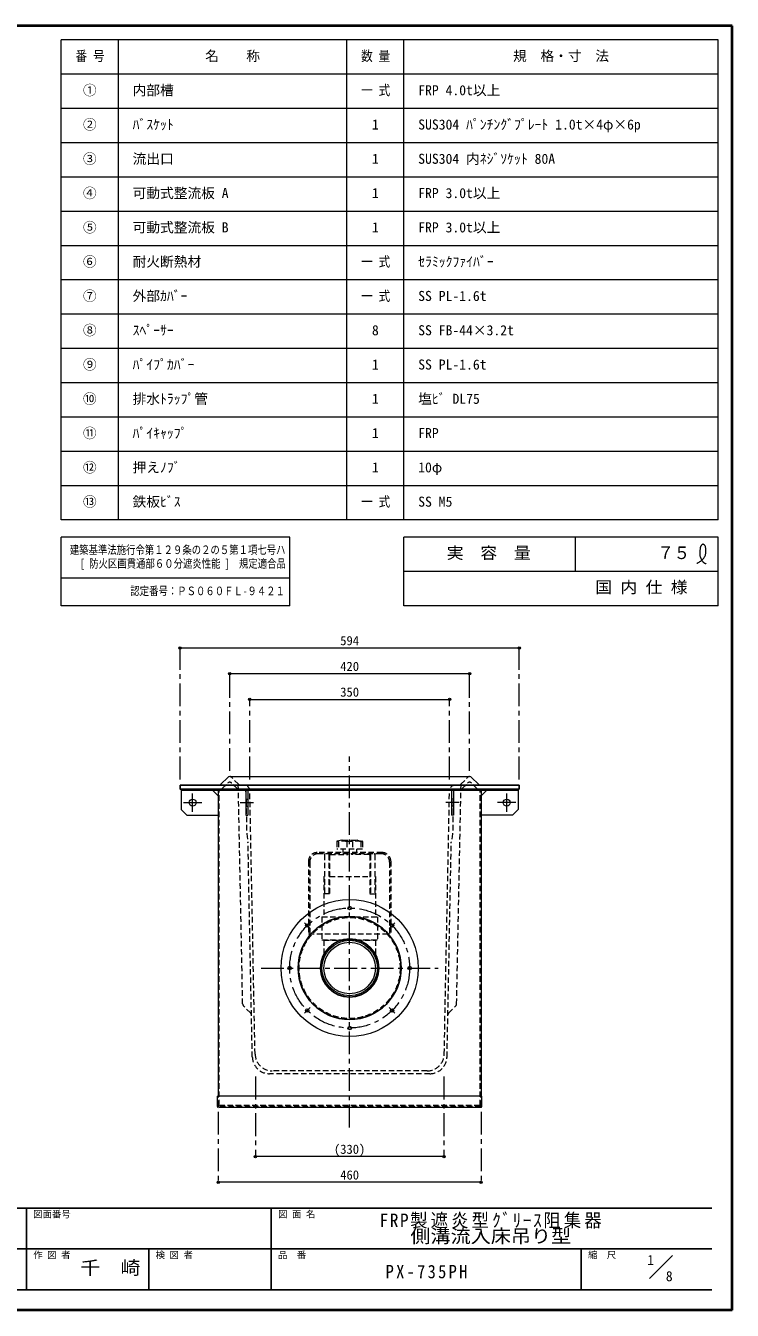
# Model space of a CAD drawing. Units: millimetres at full size, sheet at 1:8. Extents: x -1698 to 1542, y -1117 to 1131.
# Drawn here: x 304 to 1542, y -1117 to 1131 of the extents above; entities that cross this region are included whole.
import ezdxf
from ezdxf.enums import TextEntityAlignment as Align

# ---------------------------------------------------------------- set-up
doc = ezdxf.new("R2010")
doc.units = ezdxf.units.MM
doc.header["$LTSCALE"] = 8
doc.header["$PDMODE"] = 32
doc.header["$PDSIZE"] = 4
doc.linetypes.add('CHAIN1', pattern=[8, 5, -1, 1, -1])
doc.linetypes.add('DASHED1', pattern=[1.8, 1.2, -0.6])
doc.layers.add('0-0_ﾚｲﾔ1', color=4, linetype='Continuous', lineweight=9)
doc.styles.add('ＭＳ ゴシック', font='')
doc.styles.get('ＭＳ ゴシック').set_extended_font_data('MS Gothic')

msp = doc.modelspace()

# ---------------------------------------------------------------- linework, layer by layer
at = {"layer": '0-0_ﾚｲﾔ1', "color": 1, "lineweight": 40}
for p, q in [((1541.589, 1131.305), (-1698.411, 1131.305)), ((1541.589, -1116.695), (1541.589, 1131.305)), ((1541.589, -1116.695), (-1698.411, -1116.695))]:
    msp.add_line(p, q, dxfattribs=at)
at = {"layer": '0-0_ﾚｲﾔ1', "color": 3, "lineweight": 18}
for p, q in [((1516.589, 1106.305), (366.589, 1106.305)), ((366.589, 266.305), (366.589, 1106.305)), ((466.589, 266.305), (466.589, 1106.305)), ((866.589, 266.305), (866.589, 1106.305)), ((966.589, 266.305), (966.589, 1106.305)), ((1516.589, 266.305), (1516.589, 1106.305)), ((1516.589, 1046.305), (366.589, 1046.305)), ((1516.589, 986.305), (366.589, 986.305)), ((1516.589, 926.305), (366.589, 926.305)), ((1516.589, 866.305), (366.589, 866.305)), ((1516.589, 806.305), (366.589, 806.305)), ((1516.589, 746.305), (366.589, 746.305)), ((1516.589, 686.305), (366.589, 686.305)), ((1516.589, 626.305), (366.589, 626.305)), ((1516.589, 566.305), (366.589, 566.305)), ((1516.589, 506.305), (366.589, 506.305)), ((1516.589, 446.305), (366.589, 446.305)), ((1516.589, 386.305), (366.589, 386.305)), ((1516.589, 326.305), (366.589, 326.305)), ((1516.589, 266.305), (366.589, 266.305)), ((366.589, 116.305), (366.589, 236.305)), ((966.589, 116.305), (966.589, 236.305)), ((1516.589, 236.305), (966.589, 236.305)), ((1266.589, 236.305), (1266.589, 176.305)), ((1516.589, 116.305), (1516.589, 236.305)), ((766.589, 164.305), (366.589, 164.305)), ((1516.589, 176.305), (966.589, 176.305)), ((766.589, 116.305), (366.589, 116.305)), ((1516.589, 116.305), (966.589, 116.305))]:
    msp.add_line(p, q, dxfattribs=at)
at = {"layer": '0-0_ﾚｲﾔ1'}
for p, q in [((574.589, 42.305), (1168.589, 42.305)), ((1081.589, -2.695), (661.589, -2.695)), ((696.589, -47.695), (1046.589, -47.695)), ((576.589, -206.295), (576.589, -240.295)), ((641.589, -216.295), (631.589, -206.295)), ((1101.589, -216.295), (1111.589, -206.295)), ((1166.589, -206.295), (1166.589, -240.295)), ((1036.589, -847.695), (706.589, -847.695)), ((1101.589, -892.695), (641.589, -892.695))]:
    msp.add_line(p, q, dxfattribs=at)
at = {"layer": '0-0_ﾚｲﾔ1', "linetype": 'CHAIN1'}
for p, q in [((574.589, -187.695), (574.589, 42.305)), ((1168.589, -187.695), (1168.589, 42.305)), ((661.589, -172.695), (661.589, -2.695)), ((1081.589, -172.695), (1081.589, -2.695)), ((696.589, -187.695), (696.589, -47.695)), ((1046.589, -187.695), (1046.589, -47.695)), ((871.589, -796.695), (871.589, -147.695)), ((596.589, -244.295), (596.589, -212.295)), ((1146.589, -244.295), (1146.589, -212.295)), ((580.589, -228.295), (612.589, -228.295)), ((679.989, -228.295), (703.189, -228.295)), ((1063.189, -228.295), (1039.989, -228.295)), ((1162.589, -228.295), (1130.589, -228.295)), ((792.394, -438.499), (802.293, -448.399)), ((940.886, -448.399), (950.785, -438.499)), ((716.589, -517.695), (1026.589, -517.695)), ((802.293, -586.992), (792.394, -596.891)), ((940.886, -586.992), (950.785, -596.891)), ((706.589, -707.695), (706.589, -847.695)), ((1036.589, -707.695), (1036.589, -847.695)), ((641.589, -769.295), (641.589, -892.695)), ((1101.589, -769.295), (1101.589, -892.695))]:
    msp.add_line(p, q, dxfattribs=at)
at = {"layer": '0-0_ﾚｲﾔ1', "color": 5, "lineweight": 25}
for p, q in [((574.589, -197.695), (1168.589, -197.695)), ((1168.589, -197.695), (1168.589, -204.695))]:
    msp.add_line(p, q, dxfattribs=at)
at = {"layer": '0-0_ﾚｲﾔ1', "color": 7, "lineweight": 18}
for p, q in [((646.272, -196.193), (658.017, -184.197)), ((661.589, -182.695), (1081.589, -182.695)), ((1096.907, -196.193), (1085.162, -184.197)), ((576.589, -204.695), (576.589, -206.295)), ((576.589, -206.295), (1166.589, -206.295)), ((641.589, -207.095), (641.589, -741.695)), ((689.989, -206.295), (689.989, -250.295)), ((693.189, -206.295), (693.189, -250.295)), ((1049.989, -206.295), (1049.989, -250.295)), ((1053.189, -206.295), (1053.189, -250.295)), ((1101.589, -207.095), (1101.589, -741.695)), ((1166.589, -204.695), (1166.589, -206.295)), ((689.989, -250.295), (693.189, -250.295)), ((1053.189, -250.295), (1049.989, -250.295)), ((1103.189, -741.695), (639.989, -741.695)), ((639.989, -760.095), (639.989, -741.695)), ((1103.189, -760.095), (1103.189, -741.695)), ((1101.589, -761.695), (643.189, -761.695)), ((1396.612, -1061.102), (1437.018, -1020.695))]:
    msp.add_line(p, q, dxfattribs=at)
at = {"layer": '0-0_ﾚｲﾔ1', "linetype": 'DASHED1'}
for p, q in [((649.215, -203.193), (658.017, -194.203)), ((676.907, -196.193), (665.162, -184.197)), ((673.964, -203.193), (665.162, -194.203)), ((684.245, -580.669), (676.548, -195.827)), ((1058.934, -580.669), (1066.631, -195.827)), ((1066.272, -196.193), (1078.017, -184.197)), ((1069.215, -203.193), (1078.017, -194.203)), ((1093.964, -203.193), (1085.162, -194.203)), ((643.189, -757.695), (643.189, -206.295)), ((689.989, -222.295), (693.189, -222.295)), ((706.001, -668.295), (696.785, -207.495)), ((1037.177, -668.295), (1046.393, -207.495)), ((1053.189, -222.295), (1049.989, -222.295)), ((1099.989, -757.695), (1099.989, -206.295)), ((689.989, -234.295), (693.189, -234.295)), ((1053.189, -234.295), (1049.989, -234.295)), ((701.1, -673.295), (693.588, -297.695)), ((849.196, -296.5), (849.196, -309.695)), ((852.187, -296.5), (849.196, -296.5)), ((893.983, -309.695), (849.196, -309.695)), ((857.894, -293.788), (849.982, -295.523)), ((852.187, -296.5), (852.187, -309.695)), ((858.751, -293.695), (884.428, -293.695)), ((859.589, -309.695), (859.589, -315.695)), ((866.75, -296.5), (866.75, -309.695)), ((876.429, -296.5), (866.75, -296.5)), ((876.429, -296.5), (876.429, -309.695)), ((883.589, -309.695), (883.589, -315.695)), ((885.285, -293.788), (893.197, -295.523)), ((890.992, -296.5), (890.992, -309.695)), ((1042.078, -673.295), (1049.59, -297.695)), ((799.589, -330.695), (799.589, -457.695)), ((801.589, -332.695), (801.589, -457.695)), ((928.589, -315.695), (814.589, -315.695)), ((926.589, -317.695), (816.589, -317.695)), ((827.569, -319.195), (827.569, -387.695)), ((835.069, -319.195), (835.069, -387.695)), ((836.368, -320.195), (836.368, -387.695)), ((837.368, -319.195), (868.195, -319.195)), ((868.195, -317.695), (868.195, -319.195)), ((874.984, -317.695), (874.984, -319.195)), ((905.811, -319.195), (874.984, -319.195)), ((906.811, -320.195), (906.811, -387.695)), ((908.11, -319.195), (908.11, -387.695)), ((915.61, -319.195), (915.61, -387.695)), ((941.589, -332.695), (941.589, -457.695)), ((943.589, -330.695), (943.589, -457.695)), ((826.589, -357.695), (827.569, -357.695)), ((826.589, -357.695), (826.589, -428.195)), ((836.368, -357.695), (906.811, -357.695)), ((915.61, -357.695), (916.589, -357.695)), ((916.589, -357.695), (916.589, -428.195)), ((836.368, -387.695), (827.569, -387.695)), ((906.811, -387.695), (915.61, -387.695)), ((823.089, -428.195), (920.089, -428.195)), ((920.089, -428.195), (920.089, -468.195)), ((799.589, -457.695), (943.589, -457.695)), ((823.089, -468.195), (920.089, -468.195)), ((826.589, -469.195), (826.589, -499.605)), ((920.089, -468.195), (916.589, -469.195)), ((698.098, -596.263), (685.741, -584.128)), ((1045.081, -596.263), (1057.438, -584.128)), ((1012.04, -702.695), (731.139, -702.695)), ((1007.13, -697.695), (736.049, -697.695)), ((641.589, -759.295), (641.589, -741.695)), ((1101.589, -759.295), (1101.589, -741.695)), ((1100.789, -760.095), (643.189, -760.095)), ((1099.189, -758.495), (644.789, -758.495)), ((661.589, -758.495), (661.589, -760.095)), ((1081.589, -758.495), (1081.589, -760.095))]:
    msp.add_line(p, q, dxfattribs=at)
at = {"layer": '0-0_ﾚｲﾔ1', "color": 7, "linetype": 'DASHED1', "lineweight": 18}
for p, q in [((676.725, -204.695), (676.724, -204.629)), ((1066.453, -204.695), (1066.455, -204.629))]:
    msp.add_line(p, q, dxfattribs=at)
at = {"layer": '0-0_ﾚｲﾔ1', "color": 6, "lineweight": 25}
for p, q in [((-1662.411, -937.838), (1505.589, -937.838)), ((305.589, -937.838), (305.589, -1080.695)), ((734.161, -1080.695), (734.161, -937.838)), ((1505.589, -1009.267), (-122.982, -1009.267)), ((519.875, -1080.695), (519.875, -1009.267)), ((1277.018, -1080.695), (1277.018, -1009.267)), ((1505.589, -1080.695), (-1662.411, -1080.695))]:
    msp.add_line(p, q, dxfattribs=at)
at = {"layer": '0-0_ﾚｲﾔ1', "color": 3, "lineweight": 18}
for points in [[(766.589, 116.305), (766.589, 236.305), (366.589, 236.305)], [(1479.415, 190.294), (1480.286, 190.795), (1481.781, 191.667), (1483.263, 192.56), (1484.724, 193.488), (1486.154, 194.465), (1487.546, 195.504), (1488.332, 196.141), (1488.909, 196.636), (1489.874, 197.528), (1490.789, 198.47), (1491.64, 199.464), (1492.414, 200.511), (1493.098, 201.614), (1493.448, 202.28), (1493.699, 202.822), (1494.08, 203.783), (1494.396, 204.77), (1494.652, 205.777), (1494.85, 206.797), (1494.995, 207.823), (1495.055, 208.419), (1495.102, 209.036), (1495.147, 210.097), (1495.157, 211.159), (1495.141, 212.223), (1495.11, 213.292), (1495.075, 214.368), (1495.055, 214.997), (1495.038, 215.658), (1494.995, 216.801), (1494.903, 217.934), (1494.725, 219.046), (1494.422, 220.123), (1493.955, 221.152), (1493.594, 221.721), (1493.363, 222.025), (1492.916, 222.522), (1492.417, 222.963), (1491.879, 223.328)], [(1491.879, 223.328), (1491.31, 223.595), (1490.723, 223.744), (1490.378, 223.767), (1490.094, 223.749), (1489.606, 223.643), (1489.129, 223.454), (1488.667, 223.197), (1488.229, 222.883), (1487.821, 222.527), (1487.601, 222.305), (1487.295, 221.959), (1486.835, 221.328), (1486.451, 220.659), (1486.134, 219.959), (1485.873, 219.237), (1485.66, 218.499), (1485.554, 218.066), (1485.437, 217.523), (1485.27, 216.582), (1485.139, 215.636), (1485.035, 214.686), (1484.948, 213.732), (1484.869, 212.775), (1484.824, 212.22), (1484.768, 211.557), (1484.673, 210.413), (1484.594, 209.27), (1484.547, 208.128), (1484.546, 206.99), (1484.607, 205.857), (1484.677, 205.203), (1484.762, 204.637), (1484.955, 203.665), (1485.203, 202.702), (1485.498, 201.75), (1485.834, 200.811), (1486.204, 199.886), (1486.431, 199.357), (1486.602, 198.975)], [(1486.602, 198.975), (1486.906, 198.323), (1487.223, 197.678), (1487.554, 197.039), (1487.9, 196.405), (1488.261, 195.775), (1488.478, 195.41), (1488.738, 194.986), (1489.207, 194.264), (1489.708, 193.565), (1490.245, 192.903), (1490.825, 192.292), (1491.452, 191.746), (1491.84, 191.463), (1492.172, 191.252), (1492.772, 190.929), (1493.4, 190.649), (1494.05, 190.402), (1494.716, 190.18), (1495.392, 189.973), (1495.786, 189.856)]]:
    msp.add_lwpolyline(points, dxfattribs=at)
at = {"layer": '0-0_ﾚｲﾔ1', "color": 5, "lineweight": 25}
msp.add_lwpolyline([(574.589, -197.695), (574.589, -204.695), (1168.589, -204.695)], dxfattribs=at)
at = {"layer": '0-0_ﾚｲﾔ1', "linetype": 'DASHED1'}
for points in [[(689.826, -209.595), (691.288, -282.695), (693.588, -297.695)], [(1053.353, -209.595), (1051.891, -282.695), (1049.59, -297.695)], [(890.992, -296.5), (893.983, -296.5), (893.983, -309.695)], [(823.089, -428.195), (823.089, -468.195), (826.589, -469.195)], [(826.589, -469.195), (916.589, -469.195), (916.589, -499.605)]]:
    msp.add_lwpolyline(points, dxfattribs=at)
at = {"layer": '0-0_ﾚｲﾔ1'}
for points in [[(576.589, -240.295), (586.589, -250.295), (641.589, -250.295)], [(1166.589, -240.295), (1156.589, -250.295), (1101.589, -250.295)]]:
    msp.add_lwpolyline(points, dxfattribs=at)
for centre, radius in [((596.589, -228.295), 6), ((1146.589, -228.295), 6), ((871.589, -517.695), 48.5), ((871.589, -517.695), 45)]:
    msp.add_circle(centre, radius, dxfattribs=at)
at = {"layer": '0-0_ﾚｲﾔ1', "color": 7, "lineweight": 18}
for centre, radius in [((871.589, -517.695), 120), ((871.589, -412.695), 3), ((797.343, -443.449), 3), ((945.836, -443.449), 3), ((766.589, -517.695), 3), ((976.589, -517.695), 3), ((797.343, -591.942), 3), ((945.836, -591.942), 3), ((871.589, -622.695), 3)]:
    msp.add_circle(centre, radius, dxfattribs=at)
at = {"layer": '0-0_ﾚｲﾔ1', "linetype": 'CHAIN1'}
msp.add_circle((871.589, -517.695), 105, dxfattribs=at)
at = {"layer": '0-0_ﾚｲﾔ1', "color": 5, "lineweight": 25}
for radius in [90, 51]:
    msp.add_circle((871.589, -517.695), radius, dxfattribs=at)
at = {"layer": '0-0_ﾚｲﾔ1', "color": 7, "linetype": 'DASHED1', "lineweight": 18}
msp.add_circle((871.589, -517.695), 88.4, dxfattribs=at)
at = {"layer": '0-0_ﾚｲﾔ1', "color": 7, "lineweight": 18}
for centre, radius, start, end in [((642.699, -192.695), 5, 270, 315.6053), ((661.589, -187.695), 5, 90, 135.6053), ((1081.589, -187.695), 5, 44.3947, 90), ((1100.48, -192.695), 5, 224.3947, 270), ((640.789, -207.095), 0.8, 0, 90), ((1102.389, -207.095), 0.8, 90, 180), ((641.589, -760.095), 1.6, 180, 270), ((1101.589, -760.095), 1.6, 270, 0)]:
    msp.add_arc(centre, radius, start, end, dxfattribs=at)
at = {"layer": '0-0_ﾚｲﾔ1', "linetype": 'DASHED1'}
for centre, radius, start, end in [((661.589, -197.701), 5, 44.3947, 135.6053), ((661.589, -187.695), 5, 44.3947, 90), ((680.48, -192.695), 5, 224.3947, 270), ((686.787, -207.695), 10, 1.14576, 90), ((1056.391, -207.695), 10, 90, 178.85424), ((1062.699, -192.695), 5, 270, 315.6053), ((1081.589, -187.695), 5, 90, 135.6053), ((1081.589, -197.701), 5, 44.3947, 135.6053), ((641.589, -206.295), 1.6, 0, 90), ((645.642, -199.695), 5, 270, 315.6053), ((677.537, -199.695), 5, 224.3947, 270), ((684.827, -209.695), 5, 1.14576, 90), ((1058.352, -209.695), 5, 90, 178.85424), ((1065.642, -199.695), 5, 270, 315.6053), ((1097.537, -199.695), 5, 224.3947, 270), ((1101.589, -206.295), 1.6, 90, 180), ((850.196, -296.5), 1, 102.36697, 180), ((859.468, -329.047), 33.352, 77.38992, 102.61008), ((858.751, -297.695), 4, 90, 102.36697), ((883.711, -329.047), 33.352, 77.38992, 102.61008), ((884.428, -297.695), 4, 77.63303, 90), ((892.983, -296.5), 1, 0, 77.63303), ((814.589, -330.695), 15, 90, 180), ((816.589, -332.695), 15, 90, 180), ((829.069, -319.195), 1.5, 90, 180), ((836.569, -319.195), 1.5, 90, 180), ((837.368, -320.195), 1, 90, 180), ((905.811, -320.195), 1, 0, 90), ((906.61, -319.195), 1.5, 0, 90), ((914.11, -319.195), 1.5, 0, 90), ((926.589, -332.695), 15, 0, 90), ((928.589, -330.695), 15, 0, 90), ((689.244, -580.56), 5, 181.2499, 225.52081), ((1053.935, -580.56), 5, 314.47919, 358.7501), ((694.595, -599.83), 5, 1.04163, 45.52081), ((1048.584, -599.83), 5, 134.47919, 178.95837), ((731.139, -672.695), 30, 181.04163, 270), ((736.049, -667.695), 30, 181.04163, 270), ((1007.13, -667.695), 30, 270, 358.95837), ((1012.04, -672.695), 30, 270, 358.95837), ((643.189, -758.495), 1.6, 180, 270), ((642.389, -759.295), 0.8, 180, 270), ((643.989, -757.695), 0.8, 180, 270), ((1099.189, -757.695), 0.8, 270, 0), ((1099.989, -758.495), 1.6, 270, 0), ((1100.789, -759.295), 0.8, 270, 0)]:
    msp.add_arc(centre, radius, start, end, dxfattribs=at)
at = {"layer": '0-0_ﾚｲﾔ1', "color": 1}
for p in [(574.589, 42.305), (1168.589, 42.305), (661.589, -2.695), (1081.589, -2.695), (696.589, -47.695), (1046.589, -47.695), (706.589, -847.695), (1036.589, -847.695), (641.589, -892.695), (1101.589, -892.695)]:
    msp.add_point(p, dxfattribs=at)

# ---------------------------------------------------------------- texts
at = {"layer": '0-0_ﾚｲﾔ1', "color": 7, "style": 'ＭＳ ゴシック'}
for s, height, width, p in [('番 号', 17.6, 0.85, (391.589, 1064.305)), ('数 量', 17.6, 0.85, (891.589, 1064.305)), ('一 式', 17.6, 0.85, (891.589, 1004.305)), ('一 式', 17.6, 0.85, (891.589, 704.305)), ('一 式', 17.6, 0.85, (891.589, 644.305)), ('一 式', 17.6, 0.85, (891.589, 284.305)), ('建築基準法施行令第１２９条の２の５第１項七号ハ', 14.66, 0.8, (381.589, 202.305)), ('実\u3000容\u3000量', 20.53, 1.05, (1041.589, 192.305)), ('７５', 21.99, 0.95, (1410.589, 191.305)), ('[ 防火区画貫通部６０分遮炎性能 ]\u3000規定適合品', 14.66, 0.8, (399.589, 178.305)), ('国 内 仕 様', 20.53, 1.05, (1301.589, 132.305)), ('認定番号：ＰＳ０６０ＦＬ-９４２１', 14.66, 0.8, (487.589, 130.305)), ('側溝流入床吊り型', 23.46, 1.1, (977.875, -1005.553)), ('千\u3000崎', 23.46, 1.1, (399.875, -1060.981))]:
    msp.add_text(s, height=height, dxfattribs=dict(at, width=width)).set_placement(p, align=Align.BOTTOM_LEFT)
for s, height, p in [('名\u3000\u3000称', 17.6, (618.589, 1064.305)), ('規\u3000格・寸\u3000法', 17.6, (1157.589, 1064.305)), ('①', 17.6, (404.589, 1004.305)), ('内部槽', 17.6, (491.589, 1004.305)), ('FRP 4.0t以上', 17.6, (991.589, 1004.305)), ('②', 17.6, (404.589, 944.305)), ('ﾊﾞｽｹｯﾄ', 17.6, (491.589, 944.305)), ('1', 17.6, (910.589, 944.305)), ('SUS304 ﾊﾟﾝﾁﾝｸﾞﾌﾟﾚｰﾄ 1.0t×4φ×6p', 17.6, (991.589, 944.305)), ('③', 17.6, (404.589, 884.305)), ('流出口', 17.6, (491.589, 884.305)), ('1', 17.6, (910.589, 884.305)), ('SUS304 内ﾈｼﾞｿｹｯﾄ 80A', 17.6, (991.589, 884.305)), ('④', 17.6, (404.589, 824.305)), ('可動式整流板 A', 17.6, (491.589, 824.305)), ('1', 17.6, (910.589, 824.305)), ('FRP 3.0t以上', 17.6, (991.589, 824.305)), ('⑤', 17.6, (404.589, 764.305)), ('可動式整流板 B', 17.6, (491.589, 764.305)), ('FRP 3.0t以上', 17.6, (991.589, 764.305)), ('1', 17.6, (910.589, 764.305)), ('⑥', 17.6, (404.589, 704.305)), ('耐火断熱材', 17.6, (491.589, 704.305)), ('ｾﾗﾐｯｸﾌｧｲﾊﾞｰ', 17.6, (991.589, 704.305)), ('⑦', 17.6, (404.589, 644.305)), ('外部ｶﾊﾞｰ', 17.6, (491.589, 644.305)), ('SS PL-1.6t', 17.6, (991.589, 644.305)), ('⑧', 17.6, (404.589, 584.305)), ('ｽﾍﾟｰｻｰ', 17.6, (491.589, 584.305)), ('8', 17.6, (910.589, 584.305)), ('SS FB-44×3.2t', 17.6, (991.589, 584.305)), ('⑨', 17.6, (404.589, 524.305)), ('ﾊﾟｲﾌﾟｶﾊﾞｰ', 17.6, (491.589, 524.305)), ('1', 17.6, (910.589, 524.305)), ('SS PL-1.6t', 17.6, (991.589, 524.305)), ('⑩', 17.6, (404.589, 464.305)), ('排水ﾄﾗｯﾌﾟ管', 17.6, (491.589, 464.305)), ('1', 17.6, (910.589, 464.305)), ('塩ﾋﾞ DL75', 17.6, (991.589, 464.305)), ('⑪', 17.6, (404.589, 404.305)), ('ﾊﾟｲｷｬｯﾌﾟ', 17.6, (491.589, 404.305)), ('FRP', 17.6, (991.589, 404.305)), ('1', 17.6, (910.589, 404.305)), ('⑫', 17.6, (404.589, 344.305)), ('押えﾉﾌﾞ', 17.6, (491.589, 344.305)), ('1', 17.6, (910.589, 344.305)), ('10φ', 17.6, (991.589, 344.305)), ('⑬', 17.6, (404.589, 284.305)), ('鉄板ﾋﾞｽ', 17.6, (491.589, 284.305)), ('SS M5', 17.6, (991.589, 284.305)), ('594', 16.13, (855.089, 42.305)), ('420', 16.13, (855.089, -2.695)), ('350', 16.13, (855.089, -47.695)), ('(330)', 16.13, (844.089, -847.695)), ('460', 16.13, (855.089, -892.695)), ('図面番号', 11.73, (317.589, -957.838)), ('図 面 名', 11.73, (746.161, -957.838)), ('作 図 者', 11.73, (317.589, -1029.267)), ('検 図 者', 11.73, (531.875, -1029.267)), ('品\u3000番', 11.73, (746.161, -1029.267)), ('縮\u3000尺', 11.73, (1289.018, -1029.267)), ('1', 17.6, (1392.548, -1042.714)), ('8', 17.6, (1425.124, -1071.018))]:
    msp.add_text(s, height=height, dxfattribs=at).set_placement(p, align=Align.BOTTOM_LEFT)
at = {"layer": '0-0_ﾚｲﾔ1', "color": 7, "char_height": 23.46, "attachment_point": 7, "style": 'ＭＳ ゴシック'}
for s, insert in [('\\T1.18;\\W0.95;FRP製遮炎型ｸﾞﾘｰｽ阻集器', (923.875, -973.553)), ('\\T1.28;\\W0.9;PX-735PH', (934.589, -1060.981))]:
    msp.add_mtext(s, dxfattribs=dict(at, insert=insert))

doc.saveas('drawing.dxf')
